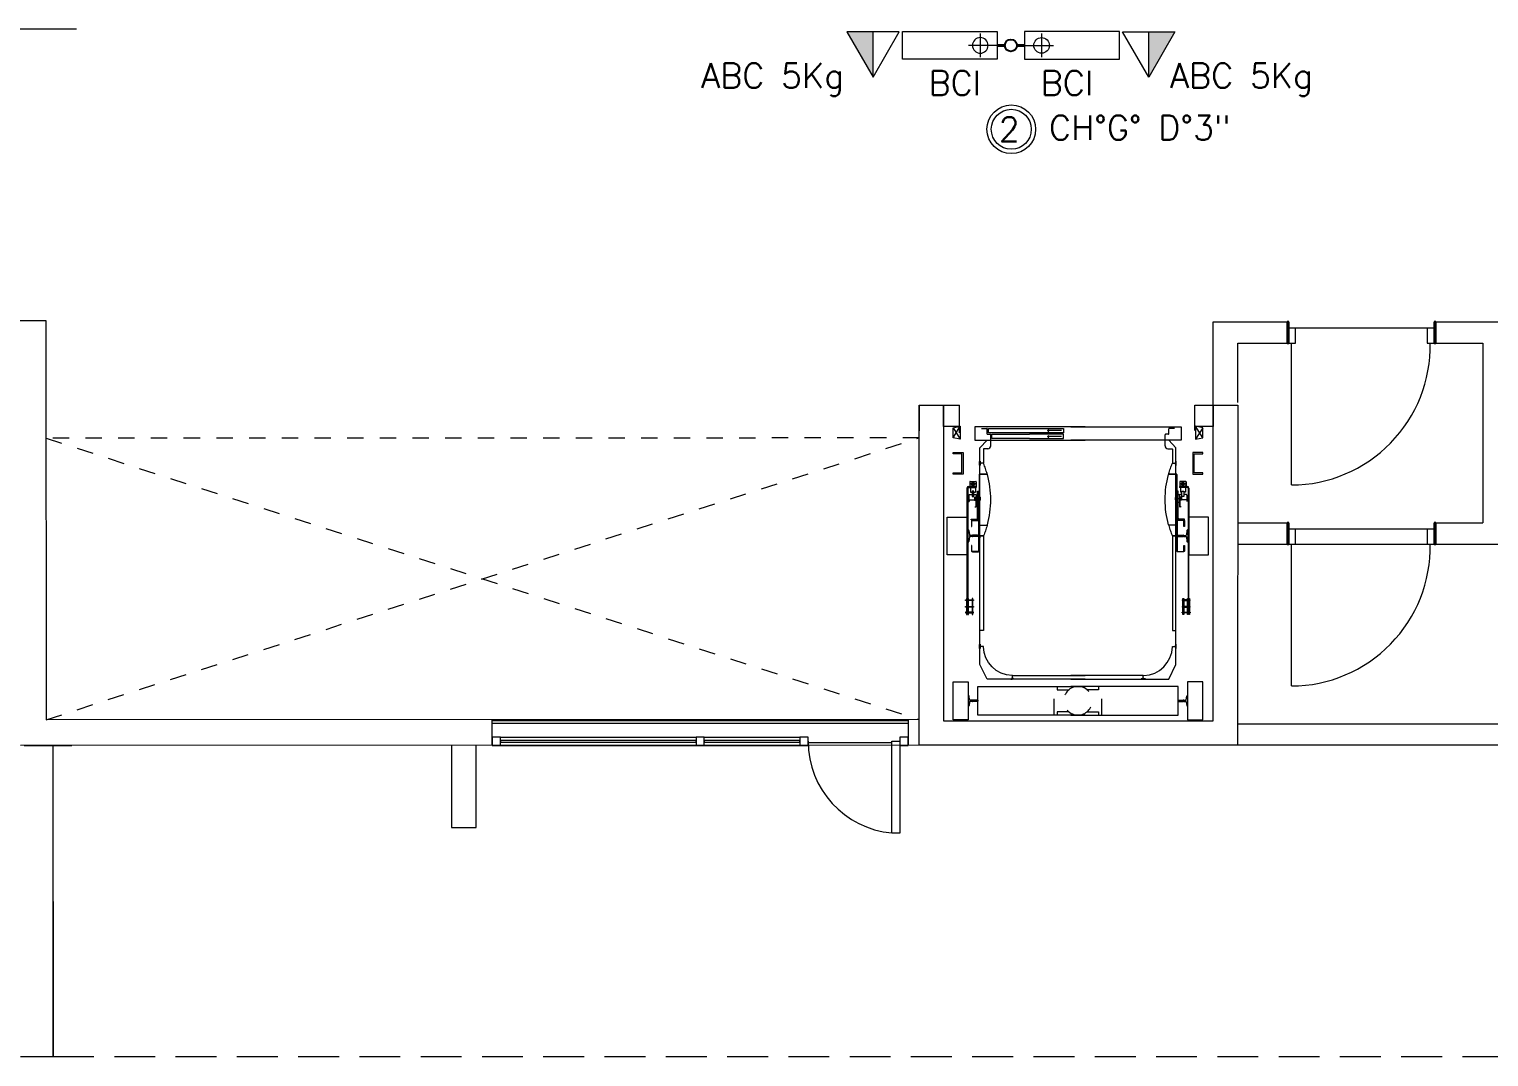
# Model space of a CAD drawing. Header units: millimetres. Extents: x 917 to 1168, y -421 to -23.
# Drawn here: x 1069.17 to 1078.1, y -297.61 to -291.32 of the extents above; entities that cross this region are included whole.
import ezdxf
from ezdxf.enums import TextEntityAlignment as Align

# ---------------------------------------------------------------- set-up
doc = ezdxf.new("R2010")
doc.units = ezdxf.units.MM
doc.header["$LTSCALE"] = 0.1
for name, pattern in [('CENTER', [2.25, 1, -0.1, 0.05, -0.1, 1]), ('DASHED', [0.7, 0.5, -0.2]), ('HIDDEN', [0.375, 0.25, -0.125]), ('HIDDEN2', [0.1875, 0.125, -0.0625])]:
    doc.linetypes.add(name, pattern=pattern)
doc.layers.get('0').update_dxf_attribs({"lineweight": 5})
for name, color, linetype, lineweight in [('00_Incendio_Bocas Incendio', 1, 'Continuous', 30), ('00_Incendio_Cañeria', 1, 'Continuous', 30), ('00_Incendio_Matafuego', 1, 'Continuous', 20), ('00_Incendio_Montantes', 1, 'Continuous', 30), ('00_Incendio_Numeracion Montantes', 1, 'Continuous', 30), ('00_Incendio_Textos', 7, 'Continuous', 13), ('A-DETL-GENF', 7, 'Continuous', 5), ('A-DOOR', 7, 'Continuous', 5), ('A-GLAZ-CURT', 7, 'Continuous', 5), ('A-GLAZ-CWMG', 7, 'Continuous', 5), ('S-COLS', 7, 'Continuous', 5)]:
    doc.layers.add(name, color=color, linetype=linetype, lineweight=lineweight)
doc.styles.add('Instal Sanit', font='techb___.ttf', dxfattribs={"height": 0.15})
doc.styles.add('Romans', font='romans.shx')
doc.styles.get("Standard").update_dxf_attribs({"font": 'arial.ttf'})

# ---------------------------------------------------------------- blocks, each defined once
blk = doc.blocks.new('T8 - T1-2752867-1-TORRE-ARQ-PB')
at = {"layer": 'S-COLS', "color": 8}
for p, q in [((21.6774, 57.6295), (21.6419, 57.4837)), ((23.6983, 57.1369), (21.6774, 57.6295)), ((21.6419, 57.4837), (23.517, 57.0267)), ((23.2365, 55.2424), (23.6983, 57.1369)), ((23.517, 57.0267), (23.1263, 55.4236)), ((21.2512, 55.8807), (21.2157, 55.7349)), ((23.1263, 55.4236), (21.2512, 55.8807)), ((21.2157, 55.7349), (23.2365, 55.2424))]:
    blk.add_line(p, q, dxfattribs=at)
blk = doc.blocks.new('Puerta Vidrio Simple - Puerta Vidrio Simple-1925541-07 3er Piso')
at = {"layer": 'A-DOOR', "color": 8}
for p, q in [((0.2314, 0), (0.2814, 0)), ((0.2314, -0.5628), (0.2314, 0)), ((0.2314, 0), (0.2814, 0)), ((0.2314, -0.5628), (0.2314, 0)), ((0.2814, 0), (0.2814, -0.5628)), ((0.2814, -0.5628), (0.2314, -0.5628)), ((0.2814, -0.5628), (0.2314, -0.5628))]:
    blk.add_line(p, q, dxfattribs=at)
blk.add_arc((0.2814, 0), 0.5628, 180, 264.88403, dxfattribs=at)
blk = doc.blocks.new('Montante rectangular - 50x50-1925539-07 3er Piso')
at = {"layer": 'A-GLAZ-CWMG', "color": 8}
for p, q in [((0, 0.025), (-0.05, 0.025)), ((-0.05, 0.025), (-0.05, 0)), ((0, -0.025), (0, 0.025)), ((-0.05, -0.025), (0, -0.025))]:
    blk.add_line(p, q, dxfattribs=at)
blk = doc.blocks.new('Montante rectangular - 50x50-1913232-07 3er Piso')
at = {"layer": 'A-GLAZ-CWMG', "color": 8}
for p, q in [((-0.05, 0.025), (0, 0.025)), ((-0.05, -0.025), (-0.05, 0.025)), ((0, 0.025), (0, -0.025)), ((0, -0.025), (-0.05, -0.025))]:
    blk.add_line(p, q, dxfattribs=at)
blk = doc.blocks.new('Panel de sistema - Acristalado-1925529-07 3er Piso')
at = {"layer": 'A-GLAZ-CURT', "color": 8}
for p, q in [((0.5989, 0.005), (-0.5989, 0.005)), ((-0.5989, 0.005), (-0.5989, -0.005)), ((0.5989, -0.005), (0.5989, 0.005)), ((-0.5989, -0.005), (0.5989, -0.005))]:
    blk.add_line(p, q, dxfattribs=at)
blk = doc.blocks.new('Montante rectangular - 50x50-1925525-07 3er Piso')
at = {"layer": 'A-GLAZ-CWMG', "color": 8}
for p, q in [((-0.6312, -2.0179), (0.5666, -2.0179)), ((-0.6312, -2.0679), (0.5666, -2.0679))]:
    blk.add_line(p, q, dxfattribs=at)
blk = doc.blocks.new('Panel de sistema - Acristalado-1925535-07 3er Piso')
at = {"layer": 'A-GLAZ-CURT', "color": 8}
for p, q in [((0.2925, 0.005), (-0.2925, 0.005)), ((-0.2925, 0.005), (-0.2925, -0.005)), ((0.2925, -0.005), (0.2925, 0.005)), ((-0.2925, -0.005), (0.2925, -0.005))]:
    blk.add_line(p, q, dxfattribs=at)
blk = doc.blocks.new('Montante rectangular - 50x50-1925534-07 3er Piso')
at = {"layer": 'A-GLAZ-CWMG', "color": 8}
for p, q in [((0.6166, -2.0179), (1.2016, -2.0179)), ((0.6166, -2.0679), (1.2016, -2.0679))]:
    blk.add_line(p, q, dxfattribs=at)
blk = doc.blocks.new('Montante rectangular - 50x50-1925528-07 3er Piso')
at = {"layer": 'A-GLAZ-CWMG', "color": 8}
for p, q in [((-0.025, 0.025), (0.025, 0.025)), ((-0.025, -0.025), (-0.025, 0.025)), ((0.025, 0.025), (0.025, -0.025)), ((0.025, -0.025), (-0.025, -0.025))]:
    blk.add_line(p, q, dxfattribs=at)
blk = doc.blocks.new('JW_Interior_Door_Fire_810_Single_1_0 - Puerta contra Incendio-1467360-1-TORRE-ARQ-PB')
at = {"layer": 'A-DETL-GENF', "color": 8}
for p, q in [((0.4272, 0.9328), (0.4272, 0.065)), ((-0.403, 0.065), (-0.445, 0.065)), ((-0.445, 0.065), (-0.445, -0.027)), ((-0.403, -0.027), (-0.403, 0.065)), ((0.403, 0.065), (0.403, -0.027)), ((0.445, 0.065), (0.403, 0.065)), ((0.445, -0.027), (0.445, 0.065)), ((-0.445, -0.027), (-0.403, -0.027)), ((-0.403, -0.027), (0.403, -0.027)), ((0.403, -0.027), (0.445, -0.027))]:
    blk.add_line(p, q, dxfattribs=at)
blk.add_arc((0.4303, 0.0815), 0.8513, 90.20864, 181.11058, dxfattribs=at)
at = {"layer": 'A-DOOR', "color": 8, "lineweight": 25}
for p, q in [((-0.445, 0.065), (-0.455, 0.065)), ((-0.455, 0.065), (-0.455, -0.065)), ((0.455, 0.065), (0.445, 0.065)), ((0.455, -0.065), (0.455, 0.065)), ((-0.455, -0.065), (-0.445, -0.065)), ((-0.445, -0.065), (-0.445, -0.027)), ((0.445, -0.027), (0.445, -0.065)), ((0.445, -0.065), (0.455, -0.065))]:
    blk.add_line(p, q, dxfattribs=at)
blk = doc.blocks.new('g')
blk.add_lwpolyline([(0.6, 0.2), (0.1, 0.2, -0.198945), (0, 0.3, -0.198878), (-0.1, 0.4), (-0.1, 1.2, 0.414208), (-0.3, 1.5, 0.414219), (-0.5, 1.2, -0.000005), (-0.5, -1.3, 0.000002), (-0.5, -1.3, 0.999999), (-0.1, -1.3), (-0.1, -0.4, -0.198907), (0, -0.3, -0.198919), (0.1, -0.2), (0.6, -0.2)], format="xyb")
blk = doc.blocks.new('T1-1 P-2020')
at = {"color": 8, "lineweight": 5}
for p, q in [((4102.271, 1283.8871), (4101.1378, 1283.8859)), ((4102.0831, 1282.1036), (4099.5617, 1282.1033)), ((4102.0831, 1282.1042), (4102.0841, 1279.6614)), ((4109.2258, 1282.0961), (4109.678, 1282.0961)), ((4109.2258, 1281.5861), (4109.2258, 1282.0961)), ((4110.588, 1282.0961), (4111.0576, 1282.0961)), ((4109.3758, 1281.9661), (4109.678, 1281.9661)), ((4107.4258, 1281.5861), (4107.426, 1281.4286)), ((4107.5758, 1281.5861), (4107.6738, 1281.5861)), ((4107.5758, 1281.4561), (4107.5758, 1281.5861)), ((4107.6738, 1281.4176), (4107.6738, 1281.5861)), ((4109.1138, 1281.5861), (4109.2258, 1281.5861)), ((4109.1138, 1281.4323), (4109.1138, 1281.5861)), ((4109.2258, 1281.5861), (4109.2258, 1281.4561)), ((4107.6738, 1281.4561), (4107.5758, 1281.4561)), ((4109.2258, 1281.4561), (4109.1138, 1281.4561)), ((4109.3758, 1280.8661), (4109.678, 1280.8661)), ((4110.588, 1280.8661), (4110.8758, 1280.8661)), ((4109.3758, 1280.7361), (4111.0058, 1280.7361)), ((4107.4258, 1279.6636), (4102.0841, 1279.6614)), ((4109.3758, 1279.6361), (4111.0576, 1279.6361)), ((4109.3758, 1279.5061), (4109.3758, 1279.6361)), ((4107.4258, 1279.5061), (4101.9267, 1279.5039)), ((4115.4576, 1279.5061), (4109.3758, 1279.5061))]:
    blk.add_line(p, q, dxfattribs=at)
at = {"color": 8}
for p, q in [((4109.678, 1281.9661), (4109.678, 1282.0961)), ((4110.588, 1281.9661), (4110.588, 1282.0961)), ((4110.588, 1281.9661), (4110.8758, 1281.9661)), ((4110.8758, 1281.9661), (4110.8758, 1280.8661)), ((4107.8072, 1281.4442), (4107.8401, 1281.4442)), ((4107.8427, 1281.41), (4107.8427, 1281.4416)), ((4107.8441, 1281.4087), (4107.8623, 1281.4087)), ((4107.865, 1281.3376), (4107.865, 1281.406)), ((4108.9316, 1281.3376), (4108.9316, 1281.406)), ((4108.9525, 1281.4087), (4108.9343, 1281.4087)), ((4108.9539, 1281.41), (4108.9539, 1281.4416)), ((4108.9894, 1281.4442), (4108.9565, 1281.4442)), ((4107.6339, 1281.2976), (4107.6961, 1281.2976)), ((4107.6339, 1281.2887), (4107.6339, 1281.2976)), ((4107.6872, 1281.2887), (4107.6339, 1281.2887)), ((4107.6872, 1281.1731), (4107.6872, 1281.2887)), ((4107.6961, 1281.2976), (4107.6961, 1281.1642)), ((4109.1628, 1281.2976), (4109.1005, 1281.2976)), ((4109.1005, 1281.2976), (4109.1005, 1281.1642)), ((4109.1094, 1281.1731), (4109.1094, 1281.2887)), ((4109.1094, 1281.2887), (4109.1628, 1281.2887)), ((4109.1628, 1281.2887), (4109.1628, 1281.2976)), ((4107.6339, 1281.1642), (4107.6339, 1281.1731)), ((4107.6339, 1281.1731), (4107.6872, 1281.1731)), ((4107.6961, 1281.1642), (4107.6339, 1281.1642)), ((4109.1005, 1281.1642), (4109.1628, 1281.1642)), ((4109.1628, 1281.1731), (4109.1094, 1281.1731)), ((4109.1628, 1281.1642), (4109.1628, 1281.1731)), ((4107.7244, 1280.7498), (4107.7244, 1280.8231)), ((4107.7244, 1280.8231), (4107.7288, 1280.8231)), ((4107.7316, 1280.8206), (4107.7343, 1280.7922)), ((4107.7343, 1280.7807), (4107.7316, 1280.7524)), ((4107.7512, 1280.7898), (4107.737, 1280.7898)), ((4107.7512, 1280.7831), (4107.737, 1280.7831)), ((4107.7512, 1280.7898), (4107.754, 1280.7905)), ((4107.7512, 1280.7898), (4107.754, 1280.7905)), ((4107.7512, 1280.7831), (4107.754, 1280.7825)), ((4107.7512, 1280.7831), (4107.754, 1280.7825)), ((4107.7841, 1280.7905), (4107.754, 1280.7905)), ((4107.7841, 1280.7825), (4107.754, 1280.7825)), ((4107.785, 1280.7896), (4107.7841, 1280.7905)), ((4107.785, 1280.7834), (4107.7841, 1280.7825)), ((4107.785, 1280.7896), (4107.785, 1280.7834)), ((4109.0116, 1280.7896), (4109.0125, 1280.7905)), ((4109.0116, 1280.7896), (4109.0116, 1280.7834)), ((4109.0116, 1280.7834), (4109.0125, 1280.7825)), ((4109.0125, 1280.7905), (4109.0426, 1280.7905)), ((4109.0125, 1280.7825), (4109.0426, 1280.7825)), ((4109.0454, 1280.7898), (4109.0426, 1280.7905)), ((4109.0454, 1280.7898), (4109.0426, 1280.7905)), ((4109.0454, 1280.7831), (4109.0426, 1280.7825)), ((4109.0454, 1280.7831), (4109.0426, 1280.7825)), ((4109.0454, 1280.7898), (4109.0596, 1280.7898)), ((4109.0454, 1280.7831), (4109.0596, 1280.7831)), ((4109.065, 1280.8206), (4109.0623, 1280.7922)), ((4109.0623, 1280.7807), (4109.065, 1280.7524)), ((4109.0723, 1280.8231), (4109.0678, 1280.8231)), ((4109.0723, 1280.7498), (4109.0723, 1280.8231)), ((4109.678, 1280.7361), (4109.678, 1280.8661)), ((4110.588, 1280.7361), (4110.588, 1280.8661)), ((4107.7244, 1280.7498), (4107.7288, 1280.7498)), ((4109.0723, 1280.7498), (4109.0678, 1280.7498)), ((4107.7272, 1279.8087), (4107.7272, 1279.7465)), ((4107.7298, 1279.8087), (4107.7272, 1279.8087)), ((4107.7352, 1279.7835), (4107.7326, 1279.8061)), ((4109.0614, 1279.7835), (4109.064, 1279.8061)), ((4109.0668, 1279.8087), (4109.0694, 1279.8087)), ((4109.0694, 1279.8087), (4109.0694, 1279.7465)), ((4107.7298, 1279.7465), (4107.7272, 1279.7465)), ((4107.7352, 1279.7717), (4107.7326, 1279.749)), ((4107.7512, 1279.7809), (4107.738, 1279.7809)), ((4107.7512, 1279.7742), (4107.738, 1279.7742)), ((4107.7512, 1279.7809), (4107.754, 1279.7816)), ((4107.7512, 1279.7742), (4107.754, 1279.7736)), ((4107.7841, 1279.7816), (4107.754, 1279.7816)), ((4107.7841, 1279.7736), (4107.754, 1279.7736)), ((4107.785, 1279.7807), (4107.7841, 1279.7816)), ((4107.785, 1279.7745), (4107.7841, 1279.7736)), ((4107.785, 1279.7807), (4107.785, 1279.7745)), ((4109.0116, 1279.7807), (4109.0125, 1279.7816)), ((4109.0116, 1279.7807), (4109.0116, 1279.7745)), ((4109.0116, 1279.7745), (4109.0125, 1279.7736)), ((4109.0125, 1279.7816), (4109.0426, 1279.7816)), ((4109.0125, 1279.7736), (4109.0426, 1279.7736)), ((4109.0454, 1279.7809), (4109.0426, 1279.7816)), ((4109.0454, 1279.7742), (4109.0426, 1279.7736)), ((4109.0454, 1279.7809), (4109.0586, 1279.7809)), ((4109.0454, 1279.7742), (4109.0586, 1279.7742)), ((4109.0614, 1279.7717), (4109.064, 1279.749)), ((4109.0668, 1279.7465), (4109.0694, 1279.7465)), ((4104.8137, 1279.506), (4104.8139, 1279.6625)), ((4107.3594, 1279.655), (4104.8137, 1279.655)), ((4104.8137, 1279.64), (4107.3594, 1279.64)), ((4107.3593, 1279.6635), (4107.3594, 1279.506)), ((4101.9498, 1279.5039), (4102.2415, 1279.5039)), ((4102.1267, 1277.6004), (4102.1267, 1279.5039)), ((4107.2594, 1279.52), (4106.7466, 1279.52)), ((4102.1262, 1278.919), (4102.1267, 1278.919)), ((4101.9274, 1277.6003), (4102.1267, 1277.6004))]:
    blk.add_line(p, q, dxfattribs=at)
at = {"color": 8, "linetype": 'HIDDEN'}
for p, q in [((4107.6339, 1281.3865), (4107.6783, 1281.4576)), ((4107.6339, 1281.4487), (4107.6783, 1281.3776)), ((4109.1628, 1281.3865), (4109.1183, 1281.4576)), ((4109.1628, 1281.4487), (4109.1183, 1281.3776))]:
    blk.add_line(p, q, dxfattribs=at)
at = {"color": 8, "linetype": 'Continuous'}
for p, q in [((4108.4428, 1281.4531), (4107.7672, 1281.4531)), ((4107.7672, 1281.4531), (4107.7672, 1281.3731)), ((4107.8516, 1281.4442), (4108.3094, 1281.4442)), ((4107.8516, 1281.4176), (4107.8516, 1281.4442)), ((4108.3094, 1281.4176), (4107.8516, 1281.4176)), ((4107.8722, 1281.382), (4107.8722, 1281.4087)), ((4107.8722, 1281.4087), (4108.1011, 1281.4087)), ((4108.3094, 1281.4087), (4108.1011, 1281.4087)), ((4108.2112, 1281.4308), (4108.2199, 1281.4369)), ((4108.2983, 1281.4308), (4108.2112, 1281.4308)), ((4108.2112, 1281.4308), (4108.2206, 1281.4243)), ((4108.3094, 1281.4442), (4108.3094, 1281.4176)), ((4108.3094, 1281.382), (4108.3094, 1281.4087)), ((4108.3539, 1281.4531), (4109.0294, 1281.4531)), ((4109.0294, 1281.4531), (4109.0294, 1281.3731)), ((4107.7672, 1281.3731), (4108.4428, 1281.3731)), ((4107.7983, 1281.3251), (4107.8427, 1281.3731)), ((4107.7983, 1279.9998), (4107.7983, 1281.3251)), ((4107.8472, 1281.3198), (4107.8232, 1281.3198)), ((4107.8427, 1281.3731), (4108.4428, 1281.3731)), ((4108.1011, 1281.382), (4107.8722, 1281.382)), ((4108.1011, 1281.382), (4108.3094, 1281.382)), ((4108.2112, 1281.3942), (4108.2199, 1281.4004)), ((4108.2983, 1281.3942), (4108.2112, 1281.3942)), ((4108.2112, 1281.3942), (4108.2206, 1281.3877)), ((4109.0294, 1281.3731), (4108.3539, 1281.3731)), ((4108.9539, 1281.3731), (4108.3539, 1281.3731)), ((4108.9494, 1281.3198), (4108.9734, 1281.3198)), ((4108.9983, 1281.3261), (4108.9539, 1281.3731)), ((4108.9983, 1279.9998), (4108.9983, 1281.3261)), ((4107.7187, 1281.0782), (4107.7187, 1280.7069)), ((4107.7244, 1281.0782), (4107.7244, 1280.7069)), ((4107.73, 1281.0894), (4107.7758, 1281.0894)), ((4107.73, 1281.0838), (4107.7758, 1281.0838)), ((4107.7363, 1281.1174), (4107.7363, 1281.0918)), ((4107.7363, 1281.1047), (4107.7373, 1281.1047)), ((4107.7373, 1281.1174), (4107.7373, 1281.0918)), ((4107.7373, 1281.092), (4107.7387, 1281.0907)), ((4107.7387, 1281.1198), (4107.7733, 1281.1198)), ((4107.7387, 1281.1188), (4107.7733, 1281.1188)), ((4107.7387, 1281.0907), (4107.7733, 1281.0907)), ((4107.7387, 1281.0905), (4107.7733, 1281.0905)), ((4107.7404, 1281.0838), (4107.7404, 1281.0543)), ((4107.7404, 1281.0543), (4107.7504, 1281.0543)), ((4107.7456, 1281.1085), (4107.7496, 1281.1085)), ((4107.7456, 1281.1085), (4107.7456, 1281.1008)), ((4107.7456, 1281.1008), (4107.7496, 1281.1008)), ((4107.7496, 1281.1106), (4107.7496, 1281.1085)), ((4107.7496, 1281.1106), (4107.7624, 1281.1106)), ((4107.7496, 1281.1008), (4107.7496, 1281.0986)), ((4107.7496, 1281.0986), (4107.7624, 1281.0986)), ((4107.7504, 1281.061), (4107.7504, 1281.0272)), ((4107.7616, 1281.061), (4107.7504, 1281.061)), ((4107.7616, 1281.0272), (4107.7616, 1281.061)), ((4107.7616, 1281.0543), (4107.7716, 1281.0543)), ((4107.7624, 1281.1106), (4107.7624, 1281.1085)), ((4107.7624, 1281.1085), (4107.7664, 1281.1085)), ((4107.7624, 1281.1008), (4107.7624, 1281.0986)), ((4107.7624, 1281.1008), (4107.7664, 1281.1008)), ((4107.7664, 1281.1085), (4107.7664, 1281.1008)), ((4107.7716, 1281.0838), (4107.7716, 1281.0543)), ((4107.7747, 1281.092), (4107.7733, 1281.0907)), ((4107.7747, 1281.1174), (4107.7747, 1281.0918)), ((4107.7747, 1281.1047), (4107.7757, 1281.1047)), ((4107.7757, 1281.1174), (4107.7757, 1281.0918)), ((4107.7758, 1281.0894), (4107.7758, 1281.0838)), ((4107.7845, 1280.8955), (4107.7845, 1281.0602)), ((4107.7845, 1281.0602), (4107.7901, 1281.0602)), ((4107.7901, 1281.0602), (4107.7901, 1280.8949)), ((4109.0121, 1281.0602), (4109.0065, 1281.0602)), ((4109.0065, 1281.0602), (4109.0065, 1280.8949)), ((4109.0121, 1280.8955), (4109.0121, 1281.0602)), ((4109.0666, 1281.0894), (4109.0208, 1281.0894)), ((4109.0208, 1281.0894), (4109.0208, 1281.0838)), ((4109.0666, 1281.0838), (4109.0208, 1281.0838)), ((4109.0209, 1281.1174), (4109.0209, 1281.0918)), ((4109.022, 1281.1047), (4109.0209, 1281.1047)), ((4109.022, 1281.1174), (4109.022, 1281.0918)), ((4109.022, 1281.092), (4109.0233, 1281.0907)), ((4109.0579, 1281.1198), (4109.0233, 1281.1198)), ((4109.0579, 1281.1188), (4109.0233, 1281.1188)), ((4109.0579, 1281.0907), (4109.0233, 1281.0907)), ((4109.0579, 1281.0905), (4109.0233, 1281.0905)), ((4109.0251, 1281.0838), (4109.0251, 1281.0543)), ((4109.0351, 1281.0543), (4109.0251, 1281.0543)), ((4109.0303, 1281.1085), (4109.0303, 1281.1008)), ((4109.0342, 1281.1085), (4109.0303, 1281.1085)), ((4109.0342, 1281.1008), (4109.0303, 1281.1008)), ((4109.0342, 1281.1106), (4109.0342, 1281.1085)), ((4109.047, 1281.1106), (4109.0342, 1281.1106)), ((4109.0342, 1281.1008), (4109.0342, 1281.0986)), ((4109.047, 1281.0986), (4109.0342, 1281.0986)), ((4109.0351, 1281.0272), (4109.0351, 1281.061)), ((4109.0351, 1281.061), (4109.0462, 1281.061)), ((4109.0462, 1281.061), (4109.0462, 1281.0272)), ((4109.0562, 1281.0543), (4109.0462, 1281.0543)), ((4109.047, 1281.1106), (4109.047, 1281.1085)), ((4109.051, 1281.1085), (4109.047, 1281.1085)), ((4109.047, 1281.1008), (4109.047, 1281.0986)), ((4109.051, 1281.1008), (4109.047, 1281.1008)), ((4109.051, 1281.1085), (4109.051, 1281.1008)), ((4109.0562, 1281.0838), (4109.0562, 1281.0543)), ((4109.0593, 1281.092), (4109.0579, 1281.0907)), ((4109.0593, 1281.1174), (4109.0593, 1281.0918)), ((4109.0604, 1281.1047), (4109.0593, 1281.1047)), ((4109.0604, 1281.1174), (4109.0604, 1281.0918)), ((4109.0723, 1281.0782), (4109.0723, 1280.7069)), ((4109.0779, 1281.0782), (4109.0779, 1280.7069)), ((4107.7314, 1281.0367), (4107.7314, 1280.9976)), ((4107.7314, 1280.9976), (4107.7327, 1280.9976)), ((4107.7327, 1281.0056), (4107.7327, 1280.9976)), ((4107.734, 1281.0394), (4107.7504, 1281.0394)), ((4107.734, 1281.0082), (4107.7732, 1281.0082)), ((4107.734, 1281.0069), (4107.7732, 1281.0069)), ((4107.7504, 1281.0272), (4107.7616, 1281.0272)), ((4107.7616, 1281.0394), (4107.7732, 1281.0394)), ((4107.7652, 1281.0069), (4107.7652, 1281.0047)), ((4107.7652, 1281.0047), (4107.7723, 1281.0047)), ((4107.7665, 1280.9651), (4107.7732, 1280.9651)), ((4107.7665, 1280.9651), (4107.7665, 1280.9638)), ((4107.7665, 1280.9638), (4107.7732, 1280.9638)), ((4107.7723, 1281.0069), (4107.7723, 1281.0038)), ((4107.7723, 1281.0038), (4107.7745, 1281.0038)), ((4107.7745, 1281.0056), (4107.7745, 1280.9665)), ((4107.7758, 1281.037), (4107.7758, 1280.9665)), ((4107.7758, 1281.037), (4107.7845, 1281.037)), ((4107.7758, 1280.9919), (4107.7845, 1280.9919)), ((4107.7901, 1281.0238), (4107.7924, 1281.0238)), ((4107.7901, 1281.0051), (4107.7924, 1281.0051)), ((4107.7924, 1281.0051), (4107.7924, 1281.0238)), ((4107.7928, 1281.0242), (4107.8008, 1281.0242)), ((4107.7929, 1281.0091), (4107.8007, 1281.0091)), ((4107.793, 1281.0047), (4107.8006, 1281.0047)), ((4107.7931, 1281.0198), (4107.8004, 1281.0198)), ((4107.8012, 1281.007), (4107.8012, 1281.0223)), ((4108.9954, 1281.007), (4108.9954, 1281.0223)), ((4109.0038, 1281.0242), (4108.9958, 1281.0242)), ((4109.0037, 1281.0091), (4108.9959, 1281.0091)), ((4109.0036, 1281.0047), (4108.996, 1281.0047)), ((4109.0035, 1281.0198), (4108.9962, 1281.0198)), ((4109.0065, 1281.0238), (4109.0043, 1281.0238)), ((4109.0043, 1281.0051), (4109.0043, 1281.0238)), ((4109.0065, 1281.0051), (4109.0043, 1281.0051)), ((4109.0208, 1281.037), (4109.0121, 1281.037)), ((4109.0208, 1280.9919), (4109.0121, 1280.9919)), ((4109.0208, 1281.037), (4109.0208, 1280.9665)), ((4109.0221, 1281.0056), (4109.0221, 1280.9665)), ((4109.0244, 1281.0038), (4109.0221, 1281.0038)), ((4109.0351, 1281.0394), (4109.0235, 1281.0394)), ((4109.0626, 1281.0082), (4109.0235, 1281.0082)), ((4109.0626, 1281.0069), (4109.0235, 1281.0069)), ((4109.0301, 1280.9651), (4109.0235, 1280.9651)), ((4109.0301, 1280.9638), (4109.0235, 1280.9638)), ((4109.0244, 1281.0069), (4109.0244, 1281.0038)), ((4109.0315, 1281.0047), (4109.0244, 1281.0047)), ((4109.0301, 1280.9651), (4109.0301, 1280.9638)), ((4109.0315, 1281.0069), (4109.0315, 1281.0047)), ((4109.0462, 1281.0272), (4109.0351, 1281.0272)), ((4109.0626, 1281.0394), (4109.0462, 1281.0394)), ((4109.0639, 1281.0056), (4109.0639, 1280.9976)), ((4109.0652, 1280.9976), (4109.0639, 1280.9976)), ((4109.0652, 1281.0367), (4109.0652, 1280.9976)), ((4107.5983, 1280.6709), (4107.5983, 1280.902)), ((4107.5983, 1280.902), (4107.7187, 1280.902)), ((4107.7187, 1280.902), (4107.7187, 1280.6709)), ((4107.7457, 1280.8899), (4107.7788, 1280.8899)), ((4107.7457, 1280.8842), (4107.7457, 1280.8899)), ((4107.7795, 1280.8842), (4107.7457, 1280.8842)), ((4109.0172, 1280.8842), (4109.0509, 1280.8842)), ((4109.0509, 1280.8899), (4109.0178, 1280.8899)), ((4109.0509, 1280.8842), (4109.0509, 1280.8899)), ((4109.1983, 1280.902), (4109.0779, 1280.902)), ((4109.0779, 1280.902), (4109.0779, 1280.6709)), ((4109.1983, 1280.6709), (4109.1983, 1280.902)), ((4107.7983, 1280.7865), (4107.8205, 1280.7865)), ((4107.8205, 1280.7865), (4107.8205, 1280.2087)), ((4108.9983, 1280.7865), (4108.9761, 1280.7865)), ((4108.9761, 1280.7865), (4108.9761, 1280.2087)), ((4107.7187, 1280.7069), (4107.7244, 1280.7069)), ((4109.0779, 1280.7069), (4109.0723, 1280.7069)), ((4107.7187, 1280.6709), (4107.5983, 1280.6709)), ((4109.0779, 1280.6709), (4109.1983, 1280.6709)), ((4107.8205, 1280.2087), (4107.7983, 1280.2087)), ((4108.9761, 1280.2087), (4108.9983, 1280.2087)), ((4107.8427, 1279.9109), (4107.7983, 1279.9998)), ((4108.9539, 1279.9109), (4108.9983, 1279.9998)), ((4107.6339, 1279.662), (4107.6339, 1279.8931)), ((4107.6339, 1279.8931), (4107.7272, 1279.8931)), ((4107.7272, 1279.8931), (4107.7272, 1279.662)), ((4108.4428, 1279.9109), (4107.8427, 1279.9109)), ((4107.9983, 1279.9109), (4107.9983, 1279.9331)), ((4107.9983, 1279.9331), (4108.4428, 1279.9331)), ((4108.7983, 1279.9331), (4108.3539, 1279.9331)), ((4108.3539, 1279.9109), (4108.9539, 1279.9109)), ((4108.7983, 1279.9109), (4108.7983, 1279.9331)), ((4109.1628, 1279.8931), (4109.0694, 1279.8931)), ((4109.0694, 1279.8931), (4109.0694, 1279.662)), ((4109.1628, 1279.662), (4109.1628, 1279.8931)), ((4107.785, 1279.6896), (4107.785, 1279.8656)), ((4107.785, 1279.8656), (4108.4428, 1279.8649)), ((4109.0116, 1279.8656), (4108.3539, 1279.8649)), ((4109.0116, 1279.6896), (4109.0116, 1279.8656)), ((4107.7272, 1279.662), (4107.6339, 1279.662)), ((4108.4428, 1279.6896), (4107.785, 1279.6896)), ((4108.3539, 1279.6896), (4109.0116, 1279.6896)), ((4109.0694, 1279.662), (4109.1628, 1279.662))]:
    blk.add_line(p, q, dxfattribs=at)
at = {"color": 8, "linetype": 'CENTER'}
for p, q in [((4107.7387, 1281.1046), (4107.7733, 1281.1046)), ((4109.0579, 1281.1046), (4109.0233, 1281.1046)), ((4107.7632, 1281.0145), (4107.8047, 1281.0145)), ((4109.0334, 1281.0145), (4108.9919, 1281.0145))]:
    blk.add_line(p, q, dxfattribs=at)
at = {"color": 8, "linetype": 'DASHED'}
for p, q in [((4107.7652, 1281.0242), (4107.7723, 1281.0242)), ((4107.7652, 1281.0242), (4107.7652, 1281.0082)), ((4107.7652, 1281.0198), (4107.7723, 1281.0198)), ((4107.7652, 1281.0091), (4107.7723, 1281.0091)), ((4107.7723, 1281.0251), (4107.7723, 1281.0082)), ((4107.7723, 1281.0251), (4107.7758, 1281.0251)), ((4107.7745, 1281.0056), (4107.7745, 1281.0056)), ((4109.0244, 1281.0251), (4109.0208, 1281.0251)), ((4109.0221, 1281.0056), (4109.0221, 1281.0056)), ((4109.0244, 1281.0251), (4109.0244, 1281.0082)), ((4109.0315, 1281.0242), (4109.0244, 1281.0242)), ((4109.0315, 1281.0198), (4109.0244, 1281.0198)), ((4109.0315, 1281.0091), (4109.0244, 1281.0091)), ((4109.0315, 1281.0242), (4109.0315, 1281.0082))]:
    blk.add_line(p, q, dxfattribs=at)
at = {"color": 8, "linetype": 'HIDDEN2', "ltscale": 0.5}
for p, q in [((4108.2527, 1279.6902), (4108.2527, 1279.8649)), ((4108.2527, 1279.8649), (4108.2721, 1279.8649)), ((4108.2721, 1279.8649), (4108.2721, 1279.8455)), ((4108.2721, 1279.8455), (4108.3449, 1279.8455)), ((4108.5245, 1279.8455), (4108.4517, 1279.8455)), ((4108.5439, 1279.8649), (4108.5245, 1279.8649)), ((4108.5245, 1279.8649), (4108.5245, 1279.8455)), ((4108.5439, 1279.6902), (4108.5439, 1279.8649)), ((4108.3449, 1279.7096), (4108.2721, 1279.7096)), ((4108.2721, 1279.7096), (4108.2721, 1279.6902)), ((4108.4517, 1279.7096), (4108.5245, 1279.7096)), ((4108.5245, 1279.7096), (4108.5245, 1279.6902)), ((4108.2721, 1279.6902), (4108.2527, 1279.6902)), ((4108.5245, 1279.6902), (4108.5439, 1279.6902))]:
    blk.add_line(p, q, dxfattribs=at)
at = {"color": 8, "linetype": 'HIDDEN', "lineweight": 5, "ltscale": 10}
blk.add_line((4102.1267, 1277.6004), (4114.1368, 1277.6003), dxfattribs=at)
at = {"color": 8}
for points in [[(4109.3758, 1281.6028), (4109.3758, 1281.9661)], [(4107.7199, 1280.4042), (4107.7155, 1280.4042), (4107.7155, 1280.3065), (4107.7199, 1280.3065), (4107.7199, 1280.8931), (4107.7244, 1280.8931), (4107.7244, 1280.3065), (4107.7288, 1280.3065), (4107.7288, 1280.4042), (4107.7244, 1280.4042)], [(4109.0767, 1280.4042), (4109.0812, 1280.4042), (4109.0812, 1280.3065), (4109.0767, 1280.3065), (4109.0767, 1280.8931), (4109.0723, 1280.8931), (4109.0723, 1280.3065), (4109.0678, 1280.3065), (4109.0678, 1280.4042), (4109.0723, 1280.4042)], [(4107.7155, 1280.3909), (4107.711, 1280.3909), (4107.711, 1280.3954), (4107.7155, 1280.3954)], [(4107.7155, 1280.3509), (4107.711, 1280.3509), (4107.711, 1280.3554), (4107.7155, 1280.3554)], [(4107.7199, 1280.3954), (4107.7244, 1280.3954)], [(4107.7244, 1280.3909), (4107.7199, 1280.3909)], [(4107.7199, 1280.3554), (4107.7244, 1280.3554)], [(4107.7244, 1280.3509), (4107.7199, 1280.3509)], [(4107.7288, 1280.3954), (4107.751, 1280.3954)], [(4107.751, 1280.3909), (4107.7288, 1280.3909)], [(4107.7288, 1280.3554), (4107.751, 1280.3554)], [(4107.751, 1280.3509), (4107.7288, 1280.3509)], [(4107.7555, 1280.3954), (4107.7599, 1280.3954), (4107.7599, 1280.3909)], [(4107.7599, 1280.3909), (4107.7555, 1280.3909)], [(4107.7555, 1280.3554), (4107.7599, 1280.3554), (4107.7599, 1280.3509)], [(4107.7599, 1280.3509), (4107.7555, 1280.3509)], [(4109.0412, 1280.3954), (4109.0367, 1280.3954), (4109.0367, 1280.3909)], [(4109.0367, 1280.3909), (4109.0412, 1280.3909)], [(4109.0412, 1280.3554), (4109.0367, 1280.3554), (4109.0367, 1280.3509)], [(4109.0367, 1280.3509), (4109.0412, 1280.3509)], [(4109.0678, 1280.3954), (4109.0456, 1280.3954)], [(4109.0456, 1280.3909), (4109.0678, 1280.3909)], [(4109.0678, 1280.3554), (4109.0456, 1280.3554)], [(4109.0456, 1280.3509), (4109.0678, 1280.3509)], [(4109.0767, 1280.3954), (4109.0723, 1280.3954)], [(4109.0723, 1280.3909), (4109.0767, 1280.3909)], [(4109.0767, 1280.3554), (4109.0723, 1280.3554)], [(4109.0723, 1280.3509), (4109.0767, 1280.3509)], [(4109.0812, 1280.3909), (4109.0856, 1280.3909), (4109.0856, 1280.3954), (4109.0812, 1280.3954)], [(4109.0812, 1280.3509), (4109.0856, 1280.3509), (4109.0856, 1280.3554), (4109.0812, 1280.3554)], [(4107.7155, 1280.3198), (4107.711, 1280.3198), (4107.711, 1280.3154), (4107.7155, 1280.3154)], [(4107.7244, 1280.3198), (4107.7199, 1280.3198)], [(4107.7199, 1280.3154), (4107.7244, 1280.3154)], [(4107.751, 1280.3198), (4107.7288, 1280.3198)], [(4107.7288, 1280.3154), (4107.751, 1280.3154)], [(4107.7555, 1280.3154), (4107.7599, 1280.3154), (4107.7599, 1280.3198)], [(4107.7599, 1280.3198), (4107.7555, 1280.3198)], [(4109.0412, 1280.3154), (4109.0367, 1280.3154), (4109.0367, 1280.3198)], [(4109.0367, 1280.3198), (4109.0412, 1280.3198)], [(4109.0456, 1280.3198), (4109.0678, 1280.3198)], [(4109.0678, 1280.3154), (4109.0456, 1280.3154)], [(4109.0723, 1280.3198), (4109.0767, 1280.3198)], [(4109.0767, 1280.3154), (4109.0723, 1280.3154)], [(4109.0812, 1280.3198), (4109.0856, 1280.3198), (4109.0856, 1280.3154), (4109.0812, 1280.3154)], [(4104.5654, 1279.5057), (4104.5654, 1279.0024), (4104.7154, 1279.0024), (4104.7154, 1279.505)]]:
    blk.add_lwpolyline(points, dxfattribs=at)
for points in [[(4107.6783, 1281.4576), (4107.6783, 1281.3776), (4107.6339, 1281.3865), (4107.6339, 1281.4487)], [(4109.1183, 1281.4576), (4109.1183, 1281.3776), (4109.1628, 1281.3865), (4109.1628, 1281.4487)], [(4107.7555, 1280.4042), (4107.751, 1280.4042), (4107.751, 1280.3065), (4107.7555, 1280.3065)], [(4109.0412, 1280.4042), (4109.0456, 1280.4042), (4109.0456, 1280.3065), (4109.0412, 1280.3065)]]:
    blk.add_lwpolyline(points, close=True, dxfattribs=at)
at = {"color": 8, "linetype": 'DASHED'}
for points in [[(4107.4258, 1281.3861), (4102.0834, 1281.3839)], [(4102.0834, 1281.3839), (4107.4258, 1279.6636)], [(4102.0841, 1279.662), (4107.4259, 1281.3861)]]:
    blk.add_lwpolyline(points, dxfattribs=at)
at = {"color": 8}
for points in [[(4107.8232, 1281.3198, 0.382405), (4107.8205, 1281.3174), (4107.8205, 1281.2333, -0.382405), (4107.8179, 1281.2309), (4107.801, 1281.2309, -0.414213), (4107.7983, 1281.2336), (4107.7983, 1281.2416)], [(4108.9734, 1281.3198, -0.382405), (4108.9761, 1281.3174), (4108.9761, 1281.2333, 0.382405), (4108.9787, 1281.2309), (4108.9957, 1281.2309, 0.414213), (4108.9983, 1281.2336), (4108.9983, 1281.2416)], [(4107.7939, 1281.1642), (4107.8398, 1281.1642, 0.498137), (4107.8423, 1281.1676, 0.014075), (4107.8325, 1281.1987, 0.014078), (4107.8209, 1281.2293, 0.303961), (4107.8185, 1281.2309), (4107.801, 1281.2309, 0.414205), (4107.7983, 1281.2282), (4107.7983, 1281.2202)], [(4107.801, 1281.2309, 0.414213), (4107.7983, 1281.2282), (4107.7983, 1281.2202)], [(4109.0028, 1281.1642), (4108.9568, 1281.1642, -0.498137), (4108.9543, 1281.1676, -0.014075), (4108.9641, 1281.1987, -0.014078), (4108.9757, 1281.2293, -0.303961), (4108.9781, 1281.2309), (4108.9956, 1281.2309, -0.414205), (4108.9983, 1281.2282), (4108.9983, 1281.2202)], [(4108.9957, 1281.2309, -0.414213), (4108.9983, 1281.2282), (4108.9983, 1281.2202)], [(4107.8161, 1281.1642), (4107.7965, 1281.1642, 0.415832), (4107.7939, 1281.1616), (4107.7939, 1280.8558, 0.414217), (4107.7965, 1280.8531), (4107.8161, 1280.8531)], [(4107.8179, 1280.8531), (4107.8413, 1280.8531, 0.337311), (4107.8439, 1280.8551, 0.067471), (4107.8647, 1281.0087, 0.067485), (4107.8439, 1281.1623, 0.337302), (4107.8413, 1281.1642), (4107.8179, 1281.1642)], [(4108.9788, 1280.8531), (4108.9553, 1280.8531, -0.337311), (4108.9527, 1280.8551, -0.067471), (4108.9319, 1281.0087, -0.067485), (4108.9527, 1281.1623, -0.337302), (4108.9553, 1281.1642), (4108.9788, 1281.1642)], [(4108.9805, 1281.1642), (4109.0001, 1281.1642, -0.415832), (4109.0028, 1281.1616), (4109.0028, 1280.8558, -0.414217), (4109.0001, 1280.8531), (4108.9805, 1280.8531)], [(4107.7494, 1280.7287), (4107.7468, 1280.7287), (4107.7468, 1280.694, 0.414213), (4107.7521, 1280.6887), (4107.7876, 1280.6887, 0.414214), (4107.793, 1280.694), (4107.793, 1280.8789, 0.414214), (4107.7876, 1280.8842), (4107.7521, 1280.8842, 0.414214), (4107.7468, 1280.8789), (4107.7468, 1280.8442), (4107.7494, 1280.8442), (4107.7494, 1280.8789, -0.41421), (4107.7521, 1280.8816), (4107.7876, 1280.8816, -0.414217), (4107.7903, 1280.8789), (4107.7903, 1280.694, -0.414213), (4107.7876, 1280.6914), (4107.7521, 1280.6914, -0.414218), (4107.7494, 1280.694), (4107.7494, 1280.7287)], [(4109.0472, 1280.7287), (4109.0499, 1280.7287), (4109.0499, 1280.694, -0.414213), (4109.0445, 1280.6887), (4109.009, 1280.6887, -0.414214), (4109.0036, 1280.694), (4109.0036, 1280.8789, -0.414214), (4109.009, 1280.8842), (4109.0445, 1280.8842, -0.414214), (4109.0499, 1280.8789), (4109.0499, 1280.8442), (4109.0472, 1280.8442), (4109.0472, 1280.8789, 0.41421), (4109.0445, 1280.8816), (4109.009, 1280.8816, 0.414217), (4109.0063, 1280.8789), (4109.0063, 1280.694, 0.414213), (4109.009, 1280.6914), (4109.0445, 1280.6914, 0.414218), (4109.0472, 1280.694), (4109.0472, 1280.7287)], [(4107.7939, 1280.8531), (4107.8398, 1280.8531, -0.498137), (4107.8423, 1280.8497, -0.014075), (4107.8325, 1280.8186, -0.014078), (4107.8209, 1280.7881, -0.303961), (4107.8185, 1280.7865), (4107.801, 1280.7865, -0.414205), (4107.7983, 1280.7891), (4107.7983, 1280.7971)], [(4107.801, 1280.7865, 0.414205), (4107.7983, 1280.7838), (4107.7983, 1280.7758)], [(4109.0028, 1280.8531), (4108.9568, 1280.8531, 0.498137), (4108.9543, 1280.8497, 0.014075), (4108.9641, 1280.8186, 0.014078), (4108.9757, 1280.7881, 0.303961), (4108.9781, 1280.7865), (4108.9956, 1280.7865, 0.414205), (4108.9983, 1280.7891), (4108.9983, 1280.7971)], [(4108.9956, 1280.7865, -0.414205), (4108.9983, 1280.7838), (4108.9983, 1280.7758)], [(4107.801, 1280.1109), (4107.801, 1280.1109, -0.414213), (4107.7983, 1280.1136), (4107.7983, 1280.1216)], [(4107.9877, 1279.9109), (4107.9957, 1279.9109, 0.414214), (4107.9983, 1279.9136), (4107.9983, 1279.9306, 0.417709), (4107.9957, 1279.9332, -0.405583), (4107.8206, 1280.1083, 0.40989), (4107.8179, 1280.1109), (4107.801, 1280.1109, 0.414213), (4107.7983, 1280.1083), (4107.7983, 1280.1003)], [(4108.8089, 1279.9109), (4108.8009, 1279.9109, -0.414214), (4108.7983, 1279.9136), (4108.7983, 1279.9306, -0.417709), (4108.8009, 1279.9332, 0.405583), (4108.976, 1280.1083, -0.40989), (4108.9787, 1280.1109), (4108.9956, 1280.1109, -0.414213), (4108.9983, 1280.1083), (4108.9983, 1280.1003)], [(4108.9956, 1280.1109), (4108.9956, 1280.1109, 0.414213), (4108.9983, 1280.1136), (4108.9983, 1280.1216)], [(4108.009, 1279.9109), (4108.001, 1279.9109, -0.414214), (4107.9983, 1279.9136)], [(4108.7876, 1279.9109), (4108.7956, 1279.9109, 0.414214), (4108.7983, 1279.9136)]]:
    blk.add_lwpolyline(points, format="xyb", dxfattribs=at)
for centre, radius, start, end in [((4107.8401, 1281.4416), 0.00267, 359.99999, 90), ((4107.8441, 1281.41), 0.00133, 180, 270), ((4107.8623, 1281.406), 0.00267, 359.99999, 90), ((4108.9343, 1281.406), 0.00267, 90, 180.00001), ((4108.9525, 1281.41), 0.00133, 270, 0), ((4108.9565, 1281.4416), 0.00267, 90, 180.00001), ((4107.8472, 1281.3376), 0.0178, 270, 0.00001), ((4107.8472, 1281.3376), 0.0178, 270, 0.00001), ((4108.9494, 1281.3376), 0.0178, 179.99999, 270), ((4108.9494, 1281.3376), 0.0178, 179.99999, 270), ((4107.7288, 1280.8203), 0.00282, 4.94834, 89.99451), ((4107.737, 1280.7925), 0.00267, 185.45863, 270.00064), ((4107.737, 1280.7805), 0.00267, 89.99936, 174.54137), ((4109.0596, 1280.7925), 0.00267, 269.99936, 354.54137), ((4109.0596, 1280.7805), 0.00267, 5.45863, 90.00064), ((4109.0678, 1280.8203), 0.00282, 90.00549, 175.05166), ((4107.7288, 1280.7526), 0.00282, 270.00549, 355.05166), ((4109.0678, 1280.7526), 0.00282, 184.94834, 269.99451), ((4107.7298, 1279.8059), 0.00282, 4.94834, 89.99451), ((4109.0668, 1279.8059), 0.00282, 90.00549, 175.05166), ((4107.7298, 1279.7493), 0.00282, 270.00549, 355.05166), ((4107.738, 1279.7837), 0.00282, 184.9482, 269.99451), ((4107.738, 1279.7714), 0.00282, 90.00549, 175.0518), ((4109.0586, 1279.7837), 0.00282, 270.00549, 355.0518), ((4109.0586, 1279.7714), 0.00282, 4.9482, 89.99451), ((4109.0668, 1279.7493), 0.00282, 184.94834, 269.99451)]:
    blk.add_arc(centre, radius, start, end, dxfattribs=at)
at = {"color": 8, "linetype": 'Continuous'}
for centre, radius, start, end in [((4107.73, 1281.0782), 0.0113, 90, 179.99999), ((4107.73, 1281.0782), 0.00564, 90, 179.99999), ((4107.7387, 1281.1174), 0.0024, 90, 179.99999), ((4107.7387, 1281.0918), 0.0024, 179.99998, 270), ((4107.7387, 1281.1174), 0.00133, 90, 179.99999), ((4107.7387, 1281.0918), 0.00133, 179.99998, 270), ((4107.7733, 1281.1174), 0.0024, 359.99998, 89.99999), ((4107.7733, 1281.1174), 0.00133, 359.99998, 89.99999), ((4107.7733, 1281.0918), 0.00133, 270, 359.99998), ((4107.7733, 1281.0918), 0.0024, 270, 359.99998), ((4109.0233, 1281.1174), 0.0024, 90.00001, 180.00002), ((4109.0233, 1281.0918), 0.0024, 180.00002, 270), ((4109.0233, 1281.1174), 0.00133, 90.00001, 180.00002), ((4109.0233, 1281.0918), 0.00133, 180.00002, 270), ((4109.0579, 1281.1174), 0.0024, 0.00001, 90), ((4109.0579, 1281.1174), 0.00133, 0.00001, 90), ((4109.0579, 1281.0918), 0.0024, 270, 0.00002), ((4109.0579, 1281.0918), 0.00133, 270, 0.00002), ((4109.0666, 1281.0782), 0.0113, 0.00001, 90), ((4109.0666, 1281.0782), 0.00564, 0.00001, 90), ((4107.734, 1281.0367), 0.00267, 90, 179.99999), ((4107.734, 1281.0056), 0.00267, 90, 179.99999), ((4107.734, 1281.0056), 0.00133, 90, 179.99999), ((4107.7732, 1281.0367), 0.00267, 359.99998, 89.99999), ((4107.7732, 1281.0056), 0.00267, 359.99998, 89.99999), ((4107.7732, 1281.0056), 0.00133, 359.99998, 89.99999), ((4107.7732, 1280.9665), 0.00133, 270, 359.99998), ((4107.7732, 1280.9665), 0.00267, 270, 359.99998), ((4107.8142, 1281.0139), 0.0219, 164.42196, 192.66319), ((4107.7968, 1281.0223), 0.00444, 154.61424, 214.83978), ((4107.7968, 1281.007), 0.00444, 151.86173, 211.89729), ((4107.7968, 1281.0223), 0.00444, 325.16023, 25.38575), ((4107.7794, 1281.0139), 0.0219, 347.33681, 15.57806), ((4107.7968, 1281.007), 0.00444, 328.1027, 28.13826), ((4108.9998, 1281.0223), 0.00444, 154.61425, 214.83977), ((4109.0172, 1281.0139), 0.0219, 164.42194, 192.66319), ((4108.9998, 1281.007), 0.00444, 151.86174, 211.8973), ((4108.9998, 1281.0223), 0.00444, 325.16022, 25.38576), ((4108.9824, 1281.0139), 0.0219, 347.33681, 15.57804), ((4108.9998, 1281.007), 0.00444, 328.10271, 28.13827), ((4109.0235, 1281.0367), 0.00267, 90.00001, 180.00002), ((4109.0235, 1281.0056), 0.00267, 90.00001, 180.00002), ((4109.0235, 1280.9665), 0.00267, 180.00002, 270), ((4109.0235, 1281.0056), 0.00133, 90.00001, 180.00002), ((4109.0235, 1280.9665), 0.00133, 180.00002, 270), ((4109.0626, 1281.0367), 0.00267, 0.00001, 90), ((4109.0626, 1281.0056), 0.00267, 0.00001, 90), ((4109.0626, 1281.0056), 0.00133, 0.00001, 90), ((4107.7788, 1280.8955), 0.00564, 270.00041, 0.00041), ((4107.7795, 1280.8949), 0.0107, 270, 0), ((4109.0172, 1280.8949), 0.0107, 180, 270), ((4109.0178, 1280.8955), 0.00564, 179.99959, 269.99959)]:
    blk.add_arc(centre, radius, start, end, dxfattribs=at)
at = {"color": 8, "linetype": 'HIDDEN2', "ltscale": 0.5}
for start, end in [(90, 270), (270, 90)]:
    blk.add_arc((4108.3983, 1279.7776), 0.0874, start, end, dxfattribs=at)
at = {"color": 8, "lineweight": 5, "xscale": -0.9999999999999999, "rotation": 76.30154606070612}
blk.add_blockref('T8 - T1-2752867-1-TORRE-ARQ-PB', (4168.5495, 1288.9996), dxfattribs=at)
at = {"color": 8, "lineweight": 5, "rotation": 180}
for p in [(4110.133, 1282.0311), (4110.133, 1280.8011)]:
    blk.add_blockref('JW_Interior_Door_Fire_810_Single_1_0 - Puerta contra Incendio-1467360-1-TORRE-ARQ-PB', p, dxfattribs=at)
at = {"color": 8}
for p, xscale, yscale, zscale, rotation in [((4107.801, 1281.2309), -0.00888888756907285, 0.00888888756907285, 0.00888888756907285, 180), ((4108.9957, 1281.2309), 0.00888888756907285, 0.00888888756907285, 0.00888888756907285, 180), ((4107.801, 1280.1109), -0.008888887569060217, 0.008888887569060217, 0.008888887569060217, 180), ((4108.9956, 1280.1109), 0.008888887569060217, 0.008888887569060217, 0.008888887569060217, 180.0000005641766), ((4107.9983, 1279.9136), -0.008888887569060217, 0.008888887569060217, 0.008888887569060217, 270.0000005641766), ((4108.7983, 1279.9136), 0.008888887569060217, 0.008888887569060217, 0.008888887569060217, 90.00000056417662)]:
    blk.add_blockref('g', p, dxfattribs=dict(at, xscale=xscale, yscale=yscale, zscale=zscale, rotation=rotation))
at = {"color": 8, "extrusion": (0, 0, -1)}
for name, p in [('Montante rectangular - 50x50-1913232-07 3er Piso', (-4104.8137, 1279.53)), ('Montante rectangular - 50x50-1925528-07 3er Piso', (-4106.0866, 1279.53)), ('Montante rectangular - 50x50-1925528-07 3er Piso', (-4106.7216, 1279.53))]:
    blk.add_blockref(name, p, dxfattribs=at)
at = {"color": 8}
for name, p in [('Montante rectangular - 50x50-1925525-07 3er Piso', (4105.4949, 1281.5729)), ('Montante rectangular - 50x50-1925534-07 3er Piso', (4105.4949, 1281.5729)), ('Puerta Vidrio Simple - Puerta Vidrio Simple-1925541-07 3er Piso', (4107.028, 1279.53)), ('Montante rectangular - 50x50-1925539-07 3er Piso', (4107.3594, 1279.53))]:
    blk.add_blockref(name, p, dxfattribs=at)
at = {"color": 8, "rotation": 180}
for name, p in [('Panel de sistema - Acristalado-1925529-07 3er Piso', (4105.4627, 1279.53)), ('Panel de sistema - Acristalado-1925535-07 3er Piso', (4106.4041, 1279.53))]:
    blk.add_blockref(name, p, dxfattribs=at)
blk = doc.blocks.new('Boca Incendio')
at = {"color": 1, "lineweight": 20}
blk.add_lwpolyline([(-0.58, -0.085), (0, -0.085), (0, 0.085), (-0.58, 0.085)], close=True, dxfattribs=at)
for points in [[(0, 0), (-0.176, 0)], [(-0.104, -0.072), (-0.104, 0.072)]]:
    blk.add_lwpolyline(points, dxfattribs=at)
blk.add_circle((-0.104, 0), 0.048, dxfattribs=at)

msp = doc.modelspace()

# ---------------------------------------------------------------- hatches: boundary and pattern name
at = {"layer": '00_Incendio_Matafuego'}
for points in [[(1074.3346, -291.3363), (1074.1746, -291.3363), (1074.3346, -291.6134)], [(1076.0212, -291.3363), (1076.1812, -291.3363), (1076.0212, -291.6134)]]:
    msp.add_hatch(color=256, dxfattribs=at).paths.add_polyline_path(points)

# ---------------------------------------------------------------- linework, layer by layer
at = {"color": 8}
msp.add_line((1069.3155, -295.7018), (1069.3162, -297.6069), dxfattribs=at)
at = {"layer": '00_Incendio_Cañeria', "lineweight": 40}
for points in [[(1075.0942, -291.4185), (1075.1409, -291.4185)], [(1075.2616, -291.4185), (1075.2149, -291.4185)]]:
    msp.add_lwpolyline(points, dxfattribs=at)
at = {"layer": '00_Incendio_Matafuego'}
for points in [[(1074.3346, -291.6134), (1074.4946, -291.3363), (1074.1746, -291.3363)], [(1076.0212, -291.6134), (1075.8612, -291.3363), (1076.1812, -291.3363)]]:
    msp.add_lwpolyline(points, close=True, dxfattribs=at)
for points in [[(1074.3346, -291.6134), (1074.3346, -291.3363)], [(1076.0212, -291.6134), (1076.0212, -291.3363)]]:
    msp.add_lwpolyline(points, dxfattribs=at)
at = {"layer": '00_Incendio_Montantes', "lineweight": 25}
msp.add_circle((1075.1779, -291.4185), 0.037, dxfattribs=at)
at = {"layer": '00_Incendio_Numeracion Montantes', "lineweight": 20}
for radius in [0.149, 0.1223]:
    msp.add_circle((1075.1802, -291.9315), radius, dxfattribs=at)

# ---------------------------------------------------------------- block references
at = {"color": 2}
msp.add_blockref('T1-1 P-2020', (-3032.8104, -1575.2063), dxfattribs=at)
at = {"layer": '00_Incendio_Bocas Incendio', "xscale": -1, "rotation": 180}
msp.add_blockref('Boca Incendio', (1075.0942, -291.4185), dxfattribs=at)
at = {"layer": '00_Incendio_Bocas Incendio', "rotation": 180}
msp.add_blockref('Boca Incendio', (1075.2616, -291.4185), dxfattribs=at)

# ---------------------------------------------------------------- texts
at = {"layer": '00_Incendio_Textos', "color": 7, "char_height": 0.15, "width": 1.472225, "attachment_point": 2, "style": 'Instal Sanit'}
for insert in [(1073.6451, -291.5281), (1076.5147, -291.5281)]:
    msp.add_mtext('\\pi-0.45,l0.6,t0.6;{\\Fromans|c0;ABC 5Kg}', dxfattribs=dict(at, insert=insert))
at = {"layer": '00_Incendio_Textos', "char_height": 0.15, "attachment_point": 8, "style": 'Romans'}
for insert in [(1074.8346, -291.7236), (1075.5212, -291.7236)]:
    msp.add_mtext_dynamic_manual_height_columns('BCI', width=0.925144, gutter_width=0.75, heights=[0], dxfattribs=dict(at, insert=insert))
at = {"layer": '00_Incendio_Textos', "lineweight": 18, "insert": (1076.5235, -291.8467), "char_height": 0.15, "attachment_point": 3}
msp.add_mtext_dynamic_manual_height_columns('\\A1;{\\Fromans|c0;CH°G° D°3\\H1x;"}', width=1.333034, gutter_width=12.5, heights=[0], dxfattribs=at)
at = {"layer": '00_Incendio_Textos', "color": 7, "style": 'Romans', "flags": 8}
msp.add_attdef('2', text='1', height=0.15, dxfattribs=at).set_placement((1075.1676, -291.9315), align=Align.MIDDLE_CENTER)

doc.saveas('drawing.dxf')
